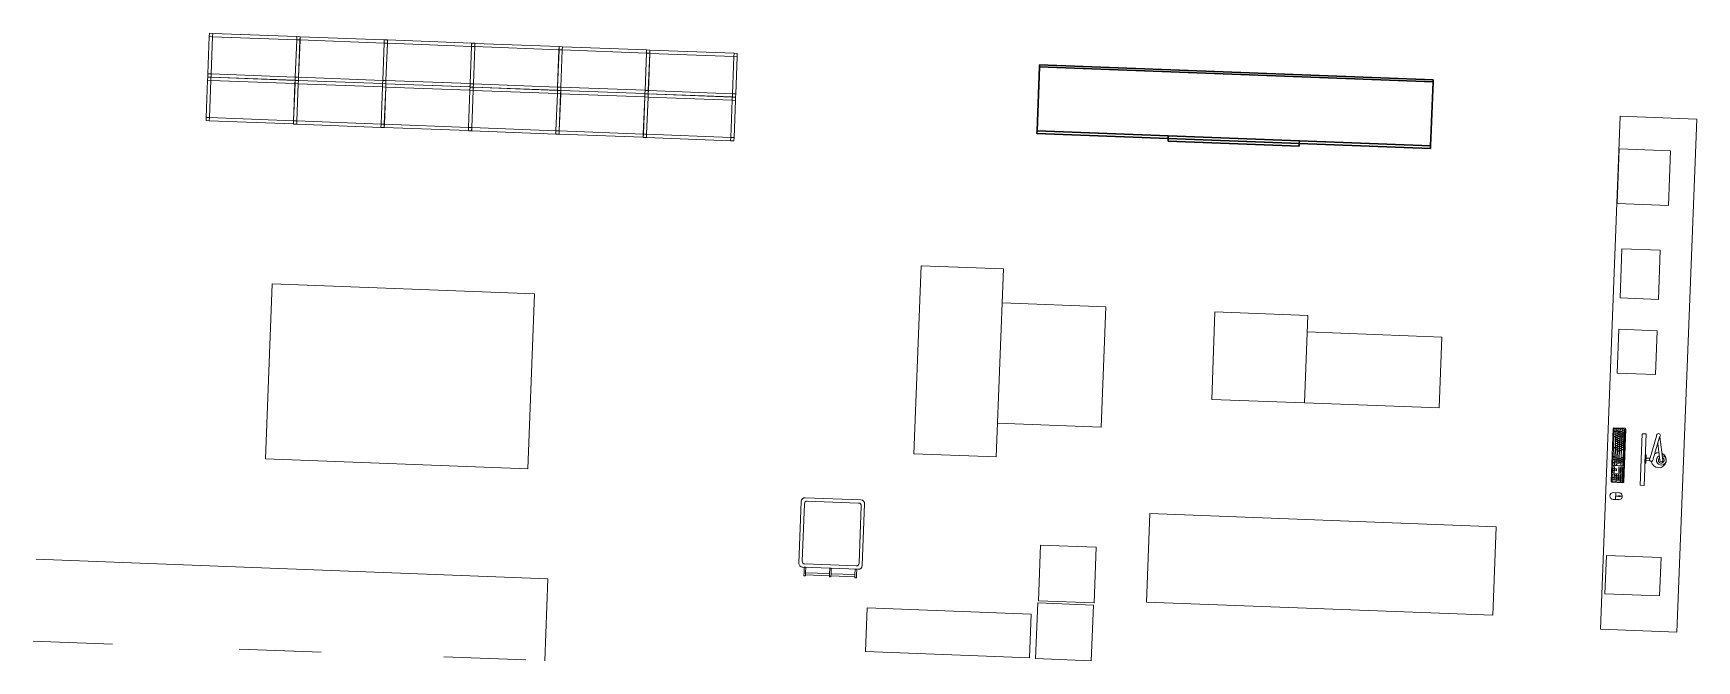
# Model space of a CAD drawing. Header units: millimetres. Extents: x 17924 to 33132, y 19638 to 25377.
import ezdxf

# ---------------------------------------------------------------- set-up
doc = ezdxf.new("R2010")
doc.units = ezdxf.units.MM
doc.header["$MEASUREMENT"] = 0
for name, color, linetype, lineweight in [('A-GENM', 33, 'Continuous', 13), ('E-ELEC-EQPM', 71, 'Continuous', 13), ('FIXT-JNRY-PART', 42, 'Continuous', 0), ('I-FURN', 40, 'Continuous', 13), ('I-FURN-PNLS', 40, 'Continuous', 13), ('Q-CASE', 33, 'Continuous', 13)]:
    doc.layers.add(name, color=color, linetype=linetype, lineweight=lineweight)

# ---------------------------------------------------------------- blocks, each defined once
blk = doc.blocks.new('BVN_Materials Library Island Bench_EX-029 - EX-029_1-4206142-GA PLAN - LEVEL 11')
at = {"layer": 'Q-CASE', "color": 0}
for p, q in [((1200, 800), (-1200, 800)), ((-1200, 800), (-1200, -800)), ((1200, -800), (1200, 800)), ((-1200, -800), (1200, -800))]:
    blk.add_line(p, q, dxfattribs=at)
blk = doc.blocks.new('Existing Materials Library Perimeter Drawers - EX-024_1-V84-GA PLAN - LEVEL 11')
at = {"layer": 'Q-CASE', "color": 0}
for p, q in [((-1327, 394), (-1327, -356)), ((-403, 394), (-1153, 394)), ((1467, 394), (717, 394)), ((3353, 394), (2627, 394)), ((-1327, -356), (3353, -356))]:
    blk.add_line(p, q, dxfattribs=at)
blk = doc.blocks.new('Existing Furniture_Metal Open Shelves_ES1 - ES1-9368216-GA PLAN - LEVEL 11')
at = {"layer": 'I-FURN'}
for p, q in [((15, 200), (-15, 200)), ((-15, 200), (-15, 170)), ((15, 170), (-15, 170)), ((-15, 170), (-15, -170)), ((-15, 170), (15, 170)), ((15, 200), (15, 170)), ((785, 200), (15, 200)), ((15, 170), (15, 200)), ((15, 170), (785, 170)), ((15, -170), (15, 170)), ((15, 170), (15, -170)), ((785, 170), (15, 170)), ((785, 170), (785, 200)), ((785, 200), (785, 170)), ((815, 200), (785, 200)), ((815, 170), (785, 170)), ((785, 170), (785, -170)), ((785, -170), (785, 170)), ((785, 170), (815, 170)), ((815, 170), (815, 200)), ((815, -170), (815, 170)), ((-15, -170), (15, -170)), ((15, -170), (-15, -170)), ((-15, -170), (-15, -200)), ((-15, -200), (15, -200)), ((785, -170), (15, -170)), ((15, -170), (15, -200)), ((15, -170), (785, -170)), ((15, -200), (15, -170)), ((15, -200), (785, -200)), ((785, -200), (785, -170)), ((785, -170), (815, -170)), ((785, -170), (785, -200)), ((815, -170), (785, -170)), ((785, -200), (815, -200)), ((815, -200), (815, -170))]:
    blk.add_line(p, q, dxfattribs=at)
blk = doc.blocks.new('Existing Furniture_Metal Open Shelves_ES1 - ES1-9911326-GA PLAN - LEVEL 11')
at = {"layer": 'I-FURN'}
for p, q in [((15, 200), (-15, 200)), ((-15, 200), (-15, 170)), ((15, 170), (-15, 170)), ((-15, 170), (-15, -170)), ((-15, 170), (15, 170)), ((785, 200), (15, 200)), ((15, 200), (15, 170)), ((15, 170), (15, 200)), ((15, 170), (785, 170)), ((15, -170), (15, 170)), ((785, 170), (15, 170)), ((15, 170), (15, -170)), ((785, 170), (785, 200)), ((815, 200), (785, 200)), ((785, 200), (785, 170)), ((815, 170), (785, 170)), ((785, 170), (785, -170)), ((785, -170), (785, 170)), ((785, 170), (815, 170)), ((815, 170), (815, 200)), ((815, -170), (815, 170)), ((-15, -170), (15, -170)), ((15, -170), (-15, -170)), ((-15, -170), (-15, -200)), ((-15, -200), (15, -200)), ((785, -170), (15, -170)), ((15, -170), (15, -200)), ((15, -170), (785, -170)), ((15, -200), (15, -170)), ((15, -200), (785, -200)), ((785, -200), (785, -170)), ((785, -170), (815, -170)), ((815, -170), (785, -170)), ((785, -170), (785, -200)), ((785, -200), (815, -200)), ((815, -200), (815, -170))]:
    blk.add_line(p, q, dxfattribs=at)
blk = doc.blocks.new('BVN_Equipment_Ink Disposal Boxes_EX-013 - EX-013_1-3140394-GA PLAN - LEVEL 11')
at = {"layer": 'A-GENM', "color": 0}
for p, q in [((255, 255), (-255, 255)), ((-255, 255), (-255, -255)), ((255, -255), (255, 255)), ((-255, -255), (255, -255))]:
    blk.add_line(p, q, dxfattribs=at)
blk = doc.blocks.new('Wheelie Bin_All Sizes - 240L Standard-V83-GA PLAN - LEVEL 11')
at = {"layer": 'A-GENM', "color": 0}
for p, q in [((-226, 357.5), (-240, 357.5)), ((-240, 325.5), (-240, 357.5)), ((-240, 277.5), (-240, 325.5)), ((-226, 357.5), (-226, 325.5)), ((-8, 347.5), (-226, 347.5)), ((-226, 327.5), (-8, 327.5)), ((-226, 325.5), (-226, 277.5)), ((7, 357.5), (-7, 357.5)), ((-7, 325.5), (-7, 357.5)), ((-7, 277.5), (-7, 325.5)), ((7, 357.5), (7, 325.5)), ((226, 347.5), (7, 347.5)), ((7, 327.5), (226, 327.5)), ((7, 325.5), (7, 277.5)), ((240, 357.5), (226, 357.5)), ((226, 325.5), (226, 357.5)), ((226, 277.5), (226, 325.5)), ((240, 357.5), (240, 325.5)), ((240, 325.5), (240, 277.5)), ((-290, 242.5), (-290, -322.5)), ((-260, 222.5), (-260, -302.5)), ((255, 277.5), (-255, 277.5)), ((-240, 277.5), (-226, 277.5)), ((235, 247.5), (-235, 247.5)), ((-7, 277.5), (7, 277.5)), ((240, 277.5), (226, 277.5)), ((260, -302.5), (260, 222.5)), ((290, -322.5), (290, 242.5)), ((-255, -357.5), (255, -357.5)), ((-235, -327.5), (235, -327.5))]:
    blk.add_line(p, q, dxfattribs=at)
for centre, radius, start, end in [((-255, 242.5), 35, 90, 180), ((-235, 222.5), 25, 90, 180), ((235, 222.5), 25, 360, 90), ((255, 242.5), 35, 360, 90), ((-235, -302.5), 25, 180, 270), ((235, -302.5), 25, 270, 360), ((-255, -322.5), 35, 180, 270), ((255, -322.5), 35, 270, 360)]:
    blk.add_arc(centre, radius, start, end, dxfattribs=at)
blk = doc.blocks.new('BVN_Resource Bay Storage_EX-025 - EX-025_1-4190417-GA PLAN - LEVEL 11')
at = {"layer": 'Q-CASE', "color": 0, "lineweight": 30}
for p, q in [((1845, 568), (-1755, 568)), ((-1755, 568), (-1755, -17)), ((1845, -17), (1845, 568)), ((-555, -17), (-1755, -17)), ((-1755, -17), (-1755, -42)), ((-1755, -17), (1845, -17)), ((-1755, -42), (-555, -42)), ((-555, -42), (-555, -17)), ((645, -42), (-555, -42)), ((-555, -42), (-555, -67)), ((-555, -67), (645, -67)), ((1845, -17), (645, -17)), ((645, -17), (645, -42)), ((645, -42), (1845, -42)), ((645, -67), (645, -42)), ((1845, -42), (1845, -17))]:
    blk.add_line(p, q, dxfattribs=at)
blk = doc.blocks.new('West Workspace Shelf - West Workspace Shelf-6952855-GA PLAN - LEVEL 11')
at = {"layer": 'Q-CASE', "color": 0, "lineweight": 30}
for p, q in [((-51279, 23666), (-54879, 23666)), ((-54879, 23666), (-54879, 23648)), ((-54879, 23648), (-51279, 23648)), ((-51279, 23648), (-51279, 23666))]:
    blk.add_line(p, q, dxfattribs=at)
blk = doc.blocks.new('BVN_Resource Bay Storage_EX-025 - EX-025_1-V85-GA PLAN - LEVEL 11')
at = {"layer": 'Q-CASE', "color": 0, "lineweight": 30}
for p, q in [((1845, 568), (-1755, 568)), ((-1755, 568), (-1755, -17)), ((1845, -17), (1845, 568)), ((-555, -17), (-1755, -17)), ((-1755, -17), (-1755, -42)), ((-1755, -17), (1845, -17)), ((-1755, -42), (-555, -42)), ((-555, -42), (-555, -17)), ((645, -42), (-555, -42)), ((-555, -42), (-555, -67)), ((-555, -67), (645, -67)), ((1845, -17), (645, -17)), ((645, -17), (645, -42)), ((645, -42), (1845, -42)), ((645, -67), (645, -42)), ((1845, -42), (1845, -17))]:
    blk.add_line(p, q, dxfattribs=at)
blk = doc.blocks.new('BVN_Equipment_Electric Binder_EX-008 - EX-008_1-3144909-GA PLAN - LEVEL 11')
at = {"layer": 'E-ELEC-EQPM', "color": 0}
for p, q in [((235, 250), (-235, 250)), ((-235, 250), (-235, -250)), ((235, -250), (235, 250)), ((-235, -250), (235, -250))]:
    blk.add_line(p, q, dxfattribs=at)
blk = doc.blocks.new('BVN_Equipment_Manual Binder_EX-007 - EX-007_1-3145735-GA PLAN - LEVEL 11')
at = {"layer": 'E-ELEC-EQPM', "color": 0}
for p, q in [((175, 225), (-175, 225)), ((-175, 225), (-175, -225)), ((175, -225), (175, 225)), ((-175, -225), (175, -225))]:
    blk.add_line(p, q, dxfattribs=at)
blk = doc.blocks.new('BVN_Equipment_Mailing Machine_EX-010 - EX-010_1-3143238-GA PLAN - LEVEL 11')
at = {"layer": 'E-ELEC-EQPM', "color": 0}
for p, q in [((175, 200), (-175, 200)), ((-175, 200), (-175, -200)), ((175, -200), (175, 200)), ((-175, -200), (175, -200))]:
    blk.add_line(p, q, dxfattribs=at)
blk = doc.blocks.new('BVN_Equipment_Guillotine_EX-014 - EX-014_1-3149306-GA PLAN - LEVEL 11')
at = {"layer": 'E-ELEC-EQPM', "color": 0}
for p, q in [((175, 250), (-175, 250)), ((-175, 250), (-175, -250)), ((175, -250), (175, 250)), ((-175, -250), (175, -250))]:
    blk.add_line(p, q, dxfattribs=at)
blk = doc.blocks.new('COM-001_Computer_Single_Monitor_SPA - COM-001_02 PC _ Monitor-1585396-GA PLAN - LEVEL 11')
at = {"layer": 'E-ELEC-EQPM', "color": 0}
for p, q in [((-200, -201), (-200, -302)), ((293, -194), (-194, -194)), ((-176, -198), (-192, -198)), ((-192, -198), (-192, -206)), ((-192, -206), (-176, -206)), ((-176, -209), (-192, -209)), ((-192, -209), (-192, -225)), ((-192, -225), (-176, -225)), ((-192, -227), (-167, -227)), ((-192, -227), (-192, -243)), ((-192, -243), (-167, -243)), ((-167, -246), (-192, -246)), ((-192, -246), (-192, -262)), ((-192, -262), (-167, -262)), ((-172, -265), (-192, -265)), ((-192, -265), (-192, -281)), ((-192, -281), (-172, -281)), ((-167, -284), (-192, -284)), ((-192, -284), (-192, -300)), ((-192, -300), (-167, -300)), ((-176, -206), (-176, -198)), ((-176, -225), (-176, -209)), ((-157, -198), (-173, -198)), ((-173, -198), (-173, -206)), ((-173, -206), (-157, -206)), ((-157, -209), (-173, -209)), ((-173, -209), (-173, -225)), ((-173, -225), (-157, -225)), ((-172, -281), (-172, -265)), ((-153, -265), (-169, -265)), ((-169, -265), (-169, -282)), ((-169, -282), (-153, -282)), ((-167, -243), (-167, -227)), ((-167, -262), (-167, -246)), ((-167, -300), (-167, -284)), ((-148, -227), (-164, -227)), ((-164, -227), (-164, -244)), ((-164, -244), (-148, -244)), ((-143, -284), (-164, -284)), ((-164, -284), (-164, -300)), ((-164, -300), (-143, -300)), ((-143, -246), (-159, -246)), ((-159, -246), (-159, -263)), ((-159, -263), (-143, -263)), ((-157, -206), (-157, -198)), ((-157, -225), (-157, -209)), ((-138, -198), (-154, -198)), ((-154, -198), (-154, -206)), ((-154, -206), (-138, -206)), ((-138, -209), (-154, -209)), ((-154, -209), (-154, -225)), ((-154, -225), (-138, -225)), ((-153, -282), (-153, -265)), ((-134, -265), (-150, -265)), ((-150, -265), (-150, -282)), ((-150, -282), (-134, -282)), ((-148, -244), (-148, -227)), ((-129, -227), (-145, -227)), ((-145, -227), (-145, -244)), ((-145, -244), (-129, -244)), ((-143, -263), (-143, -246)), ((-143, -300), (-143, -284)), ((-124, -246), (-140, -246)), ((-140, -246), (-140, -263)), ((-140, -263), (-124, -263)), ((-119, -284), (-140, -284)), ((-140, -284), (-140, -300)), ((-140, -300), (-119, -300)), ((-138, -206), (-138, -198)), ((-138, -225), (-138, -209)), ((-119, -198), (-135, -198)), ((-135, -198), (-135, -206)), ((-135, -206), (-119, -206)), ((-119, -209), (-135, -209)), ((-135, -209), (-135, -225)), ((-135, -225), (-119, -225)), ((-134, -282), (-134, -265)), ((-115, -265), (-131, -265)), ((-131, -265), (-131, -282)), ((-131, -282), (-115, -282)), ((-129, -244), (-129, -227)), ((-110, -227), (-126, -227)), ((-126, -227), (-126, -244)), ((-126, -244), (-110, -244)), ((-124, -263), (-124, -246)), ((-105, -246), (-121, -246)), ((-121, -246), (-121, -263)), ((-121, -263), (-105, -263)), ((-119, -206), (-119, -198)), ((-119, -225), (-119, -209)), ((-119, -300), (-119, -284)), ((-100, -198), (-116, -198)), ((-116, -198), (-116, -206)), ((-116, -206), (-100, -206)), ((-100, -209), (-116, -209)), ((-116, -209), (-116, -225)), ((-116, -225), (-100, -225)), ((-19, -284), (-116, -284)), ((-116, -284), (-116, -300)), ((-116, -300), (-19, -300)), ((-115, -282), (-115, -265)), ((-96, -265), (-112, -265)), ((-112, -265), (-112, -282)), ((-112, -282), (-96, -282)), ((-110, -244), (-110, -227)), ((-91, -227), (-107, -227)), ((-107, -227), (-107, -244)), ((-107, -244), (-91, -244)), ((-105, -263), (-105, -246)), ((-86, -246), (-102, -246)), ((-102, -246), (-102, -263)), ((-102, -263), (-86, -263)), ((-100, -206), (-100, -198)), ((-100, -225), (-100, -209)), ((-81, -198), (-97, -198)), ((-97, -198), (-97, -206)), ((-97, -206), (-81, -206)), ((-81, -209), (-97, -209)), ((-97, -209), (-97, -225)), ((-97, -225), (-81, -225)), ((-96, -282), (-96, -265)), ((-77, -265), (-93, -265)), ((-93, -265), (-93, -282)), ((-93, -282), (-77, -282)), ((-91, -244), (-91, -227)), ((-72, -227), (-88, -227)), ((-88, -227), (-88, -244)), ((-88, -244), (-72, -244)), ((-86, -263), (-86, -246)), ((-67, -246), (-83, -246)), ((-83, -246), (-83, -263)), ((-83, -263), (-67, -263)), ((-81, -206), (-81, -198)), ((-81, -225), (-81, -209)), ((-62, -198), (-78, -198)), ((-78, -198), (-78, -206)), ((-78, -206), (-62, -206)), ((-62, -209), (-78, -209)), ((-78, -209), (-78, -225)), ((-78, -225), (-62, -225)), ((-77, -282), (-77, -265)), ((-58, -265), (-74, -265)), ((-74, -265), (-74, -282)), ((-74, -282), (-58, -282)), ((-72, -244), (-72, -227)), ((-53, -227), (-69, -227)), ((-69, -227), (-69, -244)), ((-69, -244), (-53, -244)), ((-67, -263), (-67, -246)), ((-48, -246), (-64, -246)), ((-64, -246), (-64, -263)), ((-64, -263), (-48, -263)), ((-62, -206), (-62, -198)), ((-62, -225), (-62, -209)), ((-43, -198), (-59, -198)), ((-59, -198), (-59, -206)), ((-59, -206), (-43, -206)), ((-43, -209), (-59, -209)), ((-59, -209), (-59, -225)), ((-59, -225), (-43, -225)), ((-58, -282), (-58, -265)), ((-39, -265), (-55, -265)), ((-55, -265), (-55, -282)), ((-55, -282), (-39, -282)), ((-53, -244), (-53, -227)), ((-34, -227), (-50, -227)), ((-50, -227), (-50, -244)), ((-50, -244), (-34, -244)), ((-48, -263), (-48, -246)), ((-29, -246), (-45, -246)), ((-45, -246), (-45, -263)), ((-45, -263), (-29, -263)), ((-43, -206), (-43, -198)), ((-43, -225), (-43, -209)), ((-24, -198), (-40, -198)), ((-40, -198), (-40, -206)), ((-40, -206), (-24, -206)), ((-24, -209), (-40, -209)), ((-40, -209), (-40, -225)), ((-40, -225), (-24, -225)), ((-39, -282), (-39, -265)), ((-20, -265), (-36, -265)), ((-36, -265), (-36, -282)), ((-36, -282), (-20, -282)), ((-34, -244), (-34, -227)), ((-15, -227), (-31, -227)), ((-31, -227), (-31, -244)), ((-31, -244), (-15, -244)), ((-29, -263), (-29, -246)), ((-10, -246), (-26, -246)), ((-26, -246), (-26, -263)), ((-26, -263), (-10, -263)), ((-24, -206), (-24, -198)), ((-24, -225), (-24, -209)), ((-5, -198), (-21, -198)), ((-21, -198), (-21, -206)), ((-21, -206), (-5, -206)), ((-5, -209), (-21, -209)), ((-21, -209), (-21, -225)), ((-21, -225), (-5, -225)), ((-20, -282), (-20, -265)), ((-19, -300), (-19, -284)), ((-1, -265), (-17, -265)), ((-17, -265), (-17, -282)), ((-17, -282), (-1, -282)), ((63, -284), (-16, -284)), ((-16, -284), (-16, -300)), ((-16, -300), (63, -300)), ((-15, -244), (-15, -227)), ((4, -227), (-12, -227)), ((-12, -227), (-12, -244)), ((-12, -244), (4, -244)), ((-10, -263), (-10, -246)), ((9, -246), (-7, -246)), ((-7, -246), (-7, -263)), ((-7, -263), (9, -263)), ((-5, -206), (-5, -198)), ((-5, -225), (-5, -209)), ((69, -198), (-2, -198)), ((-2, -198), (-2, -206)), ((-2, -206), (69, -206)), ((69, -209), (-2, -209)), ((-2, -209), (-2, -225)), ((-2, -225), (69, -225)), ((-1, -282), (-1, -265)), ((73, -265), (2, -265)), ((2, -265), (2, -282)), ((2, -282), (73, -282)), ((4, -244), (4, -227)), ((78, -227), (7, -227)), ((7, -227), (7, -244)), ((7, -244), (78, -244)), ((9, -263), (9, -246)), ((83, -246), (12, -246)), ((12, -246), (12, -263)), ((12, -263), (83, -263)), ((63, -300), (63, -284)), ((90, -284), (66, -284)), ((66, -284), (66, -300)), ((66, -300), (90, -300)), ((69, -206), (69, -198)), ((69, -225), (69, -209)), ((88, -198), (72, -198)), ((72, -198), (72, -206)), ((72, -206), (88, -206)), ((88, -209), (72, -209)), ((72, -209), (72, -225)), ((72, -225), (88, -225)), ((73, -282), (73, -265)), ((92, -265), (76, -265)), ((76, -265), (76, -282)), ((76, -282), (92, -282)), ((78, -244), (78, -227)), ((97, -227), (81, -227)), ((81, -227), (81, -244)), ((81, -244), (97, -244)), ((83, -263), (83, -246)), ((102, -246), (86, -246)), ((86, -246), (86, -263)), ((86, -263), (102, -263)), ((88, -206), (88, -198)), ((88, -225), (88, -209)), ((90, -300), (90, -284)), ((107, -198), (91, -198)), ((91, -198), (91, -206)), ((91, -206), (107, -206)), ((107, -209), (91, -209)), ((91, -209), (91, -225)), ((91, -225), (107, -225)), ((92, -282), (92, -265)), ((117, -284), (93, -284)), ((93, -284), (93, -300)), ((93, -300), (117, -300)), ((111, -265), (95, -265)), ((95, -265), (95, -282)), ((95, -282), (111, -282)), ((97, -244), (97, -227)), ((116, -227), (100, -227)), ((100, -227), (100, -244)), ((100, -244), (116, -244)), ((102, -263), (102, -246)), ((121, -246), (105, -246)), ((105, -246), (105, -263)), ((105, -263), (121, -263)), ((107, -206), (107, -198)), ((107, -225), (107, -209)), ((126, -198), (110, -198)), ((110, -198), (110, -206)), ((110, -206), (126, -206)), ((145, -209), (110, -209)), ((110, -209), (110, -225)), ((110, -225), (145, -225)), ((111, -282), (111, -265)), ((145, -265), (114, -265)), ((114, -265), (114, -282)), ((114, -282), (145, -282)), ((116, -244), (116, -227)), ((117, -300), (117, -284)), ((119, -227), (145, -227)), ((119, -227), (119, -244)), ((119, -244), (124, -244)), ((145, -284), (120, -284)), ((120, -284), (120, -300)), ((120, -300), (145, -300)), ((121, -263), (121, -246)), ((124, -244), (124, -263)), ((124, -263), (145, -263)), ((126, -206), (126, -198)), ((145, -198), (129, -198)), ((129, -198), (129, -206)), ((129, -206), (145, -206)), ((145, -206), (145, -198)), ((145, -225), (145, -209)), ((145, -263), (145, -227)), ((145, -282), (145, -265)), ((145, -300), (145, -284)), ((173, -198), (157, -198)), ((157, -198), (157, -206)), ((157, -206), (173, -206)), ((173, -209), (157, -209)), ((157, -209), (157, -225)), ((157, -225), (173, -225)), ((173, -227), (157, -227)), ((157, -243), (157, -227)), ((157, -243), (173, -243)), ((173, -284), (157, -284)), ((157, -300), (157, -284)), ((157, -300), (173, -300)), ((173, -206), (173, -198)), ((173, -225), (173, -209)), ((173, -227), (173, -243)), ((173, -284), (173, -300)), ((192, -198), (176, -198)), ((176, -198), (176, -206)), ((176, -206), (192, -206)), ((192, -209), (176, -209)), ((176, -209), (176, -225)), ((176, -225), (192, -225)), ((192, -227), (176, -227)), ((176, -243), (176, -227)), ((176, -243), (192, -243)), ((192, -265), (176, -265)), ((176, -281), (176, -265)), ((176, -281), (192, -281)), ((192, -284), (176, -284)), ((176, -300), (176, -284)), ((176, -300), (192, -300)), ((192, -206), (192, -198)), ((192, -225), (192, -209)), ((192, -227), (192, -243)), ((192, -265), (192, -281)), ((192, -284), (192, -300)), ((211, -198), (195, -198)), ((195, -198), (195, -206)), ((195, -206), (211, -206)), ((211, -209), (195, -209)), ((195, -209), (195, -225)), ((195, -225), (211, -225)), ((195, -227), (195, -243)), ((195, -227), (211, -227)), ((211, -243), (195, -243)), ((195, -284), (195, -300)), ((195, -284), (211, -284)), ((211, -300), (195, -300)), ((211, -206), (211, -198)), ((211, -225), (211, -209)), ((211, -243), (211, -227)), ((211, -300), (211, -284)), ((237, -198), (221, -198)), ((221, -198), (221, -206)), ((221, -206), (237, -206)), ((237, -209), (221, -209)), ((221, -209), (221, -225)), ((221, -225), (237, -225)), ((237, -227), (221, -227)), ((221, -227), (221, -244)), ((221, -244), (237, -244)), ((237, -246), (221, -246)), ((221, -246), (221, -263)), ((221, -263), (237, -263)), ((237, -265), (221, -265)), ((221, -265), (221, -282)), ((221, -282), (237, -282)), ((256, -284), (221, -284)), ((221, -284), (221, -301)), ((221, -301), (256, -301)), ((237, -206), (237, -198)), ((237, -225), (237, -209)), ((237, -244), (237, -227)), ((237, -263), (237, -246)), ((237, -282), (237, -265)), ((256, -198), (240, -198)), ((240, -198), (240, -206)), ((240, -206), (256, -206)), ((256, -209), (240, -209)), ((240, -209), (240, -225)), ((240, -225), (256, -225)), ((256, -227), (240, -227)), ((240, -227), (240, -244)), ((240, -244), (256, -244)), ((256, -246), (240, -246)), ((240, -246), (240, -263)), ((240, -263), (256, -263)), ((256, -265), (240, -265)), ((240, -265), (240, -282)), ((240, -282), (256, -282)), ((256, -206), (256, -198)), ((256, -225), (256, -209)), ((256, -244), (256, -227)), ((256, -263), (256, -246)), ((256, -282), (256, -265)), ((256, -301), (256, -284)), ((275, -198), (259, -198)), ((259, -198), (259, -206)), ((259, -206), (275, -206)), ((275, -209), (259, -209)), ((259, -209), (259, -225)), ((259, -225), (275, -225)), ((275, -227), (259, -227)), ((259, -227), (259, -244)), ((259, -244), (275, -244)), ((275, -246), (259, -246)), ((259, -246), (259, -263)), ((259, -263), (275, -263)), ((275, -265), (259, -265)), ((259, -265), (259, -282)), ((259, -282), (275, -282)), ((275, -284), (259, -284)), ((259, -284), (259, -301)), ((259, -301), (275, -301)), ((275, -206), (275, -198)), ((275, -225), (275, -209)), ((275, -244), (275, -227)), ((275, -263), (275, -246)), ((275, -282), (275, -265)), ((275, -301), (275, -284)), ((294, -198), (278, -198)), ((278, -198), (278, -206)), ((278, -206), (294, -206)), ((294, -209), (278, -209)), ((278, -209), (278, -225)), ((278, -225), (294, -225)), ((294, -227), (278, -227)), ((278, -227), (278, -263)), ((278, -263), (294, -263)), ((294, -265), (278, -265)), ((278, -265), (278, -301)), ((278, -301), (294, -301)), ((294, -206), (294, -198)), ((294, -225), (294, -209)), ((294, -263), (294, -227)), ((294, -301), (294, -265)), ((299, -306), (299, -201)), ((392, -284), (392, -234)), ((392, -263), (455, -263)), ((420, -233), (420, -225)), ((423, -222), (423, -202)), ((424, -263), (424, -236)), ((426, -233), (426, -225)), ((455, -234), (455, -284)), ((293, -308), (-194, -308))]:
    blk.add_line(p, q, dxfattribs=at)
for centre, radius, start, end in [((424, -234), 31.8, 360, 180), ((424, -284), 31.8, 180, 360), ((423, -225), 3, 0, 180), ((423, -233), 3, 180, 0)]:
    blk.add_arc(centre, radius, start, end, dxfattribs=at)
for centre, major_axis, start_param, end_param in [((-194, -201), (-6.35, 0), 4.712389, 6.283185), ((-194, -302), (6.35, 0), 3.141593, 4.712389), ((293, -201), (-6.35, 0), 3.141593, 4.712389), ((293, -302), (6.35, 0), 4.712389, 6.283185)]:
    blk.add_ellipse(centre, major_axis=major_axis, ratio=0.996195, start_param=start_param, end_param=end_param, dxfattribs=at)
at = {"layer": 'I-FURN', "color": 0}
for p, q in [((-154, -6), (-154, -43)), ((316, -6), (-154, -6)), ((-154, -43), (316, -43)), ((316, -6), (316, -43))]:
    blk.add_line(p, q, dxfattribs=at)
blk = doc.blocks.new('BRA-004_Bracket_Adjustable_Monitor_Arm_Single_SPA - BRA-004-1585485-GA PLAN - LEVEL 11')
at = {"layer": 'I-FURN-PNLS', "color": 0}
for p, q in [((54, -50), (-147, 0)), ((-142, 33), (70, 66)), ((62, -23), (-137, 28)), ((75, 39), (-79, 15)), ((29, -88), (29, -95)), ((105, -88), (29, -88)), ((29, -95), (105, -95)), ((58, -88), (58, -54)), ((80, -88), (80, -53)), ((105, -95), (105, -88))]:
    blk.add_line(p, q, dxfattribs=at)
for centre, radius, start, end in [((-152, 18), 18, 34.4237, 283.6518), ((72, 30), 69, 182.1725, 217.3837), ((72, 30), 69, 280.9859, 157.4733), ((72, 53), 44.3, 207.7806, 171.0593), ((72, 53), 26.4, 221.7589, 158.0263), ((72, 53), 13.9, 278.8785, 98.8785), ((68, -39), 17.5, 217.7022, 110.3251)]:
    blk.add_arc(centre, radius, start, end, dxfattribs=at)
blk = doc.blocks.new('Papercutter_MFD - Papercutter_MFD-8045850-GA PLAN - LEVEL 11')
at = {"layer": 'E-ELEC-EQPM', "color": 0}
for p, q in [((200, 860), (-200, 860)), ((-200, 860), (-200, -640)), ((200, -640), (200, 860)), ((-200, -640), (200, -640))]:
    blk.add_line(p, q, dxfattribs=at)

msp = doc.modelspace()

# ---------------------------------------------------------------- linework, layer by layer
at = {"layer": 'E-ELEC-EQPM', "color": 92}
for p, q in [((26041, 23249), (25976, 21531)), ((26793, 23221), (26041, 23249)), ((26727, 21502), (26793, 23221)), ((27729, 22875), (26781, 22911)), ((27687, 21776), (27729, 22875)), ((28728, 22829), (28698, 22029)), ((29578, 22796), (28728, 22829)), ((29547, 21997), (29578, 22796)), ((30803, 22598), (29572, 22645)), ((30778, 21950), (30803, 22598)), ((28698, 22029), (29547, 21997)), ((29547, 21997), (30778, 21950)), ((26739, 21812), (27687, 21776)), ((25976, 21531), (26727, 21502)), ((28132, 20984), (28101, 20175)), ((31300, 20863), (28132, 20984)), ((31269, 20054), (31300, 20863)), ((28101, 20175), (31269, 20054))]:
    msp.add_line(p, q, dxfattribs=at)
at = {"layer": 'FIXT-JNRY-PART', "color": 42, "flags": 128}
msp.add_lwpolyline([(32251, 19926), (32433, 24618), (33132, 24591), (32951, 19899), (32251, 19926)], close=True, dxfattribs=at)

# ---------------------------------------------------------------- block references
at = {"layer": 'A-GENM', "color": 42}
for name, p, rotation in [('Wheelie Bin_All Sizes - 240L Standard-V83-GA PLAN - LEVEL 11', (25223, 20762), 177.8165250542611), ('BVN_Equipment_Ink Disposal Boxes_EX-013 - EX-013_1-3140394-GA PLAN - LEVEL 11', (27378, 20432), 357.816525054261), ('BVN_Equipment_Ink Disposal Boxes_EX-013 - EX-013_1-3140394-GA PLAN - LEVEL 11', (27352, 19903), 87.81652505426106)]:
    msp.add_blockref(name, p, dxfattribs=dict(at, rotation=rotation))
at = {"layer": 'E-ELEC-EQPM', "color": 92}
for name, p, rotation in [('BVN_Equipment_Electric Binder_EX-008 - EX-008_1-3144909-GA PLAN - LEVEL 11', (32649, 24061), 357.816525054261), ('BVN_Equipment_Manual Binder_EX-007 - EX-007_1-3145735-GA PLAN - LEVEL 11', (32615, 23174), 357.816525054261), ('BVN_Equipment_Mailing Machine_EX-010 - EX-010_1-3143238-GA PLAN - LEVEL 11', (32588, 22463), 357.816525054261), ('BVN_Equipment_Guillotine_EX-014 - EX-014_1-3149306-GA PLAN - LEVEL 11', (32550, 20416), 87.81652505426113), ('Papercutter_MFD - Papercutter_MFD-8045850-GA PLAN - LEVEL 11', (26400, 19890), 87.81652505425932)]:
    msp.add_blockref(name, p, dxfattribs=dict(at, rotation=rotation))
at = {"layer": 'E-ELEC-EQPM', "color": 42, "rotation": 267.8165250542608}
msp.add_blockref('COM-001_Computer_Single_Monitor_SPA - COM-001_02 PC _ Monitor-1585396-GA PLAN - LEVEL 11', (32670, 21558), dxfattribs=at)
at = {"layer": 'I-FURN', "rotation": 357.816525054261}
for name, p in [('Existing Furniture_Metal Open Shelves_ES1 - ES1-9368216-GA PLAN - LEVEL 11', (19542, 25176)), ('Existing Furniture_Metal Open Shelves_ES1 - ES1-9368216-GA PLAN - LEVEL 11', (20341, 25146)), ('Existing Furniture_Metal Open Shelves_ES1 - ES1-9368216-GA PLAN - LEVEL 11', (21140, 25116)), ('Existing Furniture_Metal Open Shelves_ES1 - ES1-9368216-GA PLAN - LEVEL 11', (21940, 25085)), ('Existing Furniture_Metal Open Shelves_ES1 - ES1-9368216-GA PLAN - LEVEL 11', (22739, 25055)), ('Existing Furniture_Metal Open Shelves_ES1 - ES1-9368216-GA PLAN - LEVEL 11', (23539, 25024)), ('Existing Furniture_Metal Open Shelves_ES1 - ES1-9911326-GA PLAN - LEVEL 11', (19526, 24777)), ('Existing Furniture_Metal Open Shelves_ES1 - ES1-9911326-GA PLAN - LEVEL 11', (20326, 24746)), ('Existing Furniture_Metal Open Shelves_ES1 - ES1-9911326-GA PLAN - LEVEL 11', (21125, 24716)), ('Existing Furniture_Metal Open Shelves_ES1 - ES1-9911326-GA PLAN - LEVEL 11', (21925, 24685)), ('Existing Furniture_Metal Open Shelves_ES1 - ES1-9911326-GA PLAN - LEVEL 11', (22724, 24655)), ('Existing Furniture_Metal Open Shelves_ES1 - ES1-9911326-GA PLAN - LEVEL 11', (23523, 24624))]:
    msp.add_blockref(name, p, dxfattribs=at)
at = {"layer": 'I-FURN-PNLS', "color": 42, "rotation": 267.8165250542608}
msp.add_blockref('BRA-004_Bracket_Adjustable_Monitor_Arm_Single_SPA - BRA-004-1585485-GA PLAN - LEVEL 11', (32758, 21546), dxfattribs=at)
at = {"layer": 'Q-CASE', "color": 42}
for name, p, rotation in [('BVN_Resource Bay Storage_EX-025 - EX-025_1-4190417-GA PLAN - LEVEL 11', (28856, 24435), 357.816525054261), ('BVN_Resource Bay Storage_EX-025 - EX-025_1-V85-GA PLAN - LEVEL 11', (28856, 24435), 357.816525054261), ('West Workspace Shelf - West Workspace Shelf-6952855-GA PLAN - LEVEL 11', (81062, -653), 357.816525054261), ('BVN_Materials Library Island Bench_EX-029 - EX-029_1-4206142-GA PLAN - LEVEL 11', (21277, 22240), 177.8165250542611), ('Existing Materials Library Perimeter Drawers - EX-024_1-V84-GA PLAN - LEVEL 11', (21289, 20083), 177.8165250542611)]:
    msp.add_blockref(name, p, dxfattribs=dict(at, rotation=rotation))

doc.saveas('drawing.dxf')
